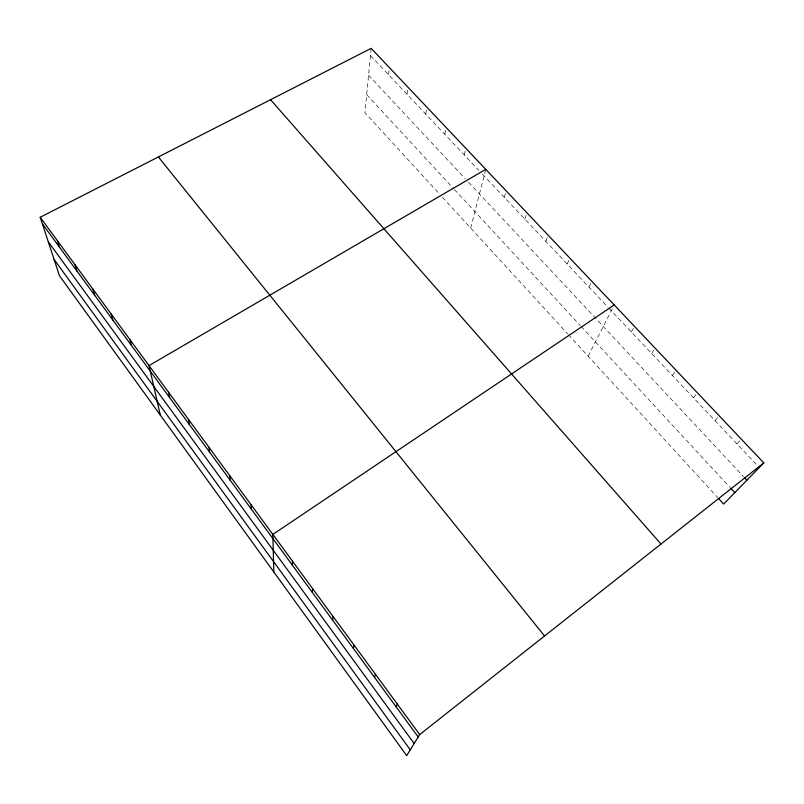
<?xml version="1.0" encoding="UTF-8"?>
<svg xmlns="http://www.w3.org/2000/svg" width="804" height="804" viewBox="0 0 804 804"><rect width="100%" height="100%" fill="white"/><g stroke="black" fill="none" stroke-linecap="round" stroke-linejoin="round"><path stroke-width="0.6" stroke-dasharray="4.02 3.01" d="M371.157 48.361L364.946 112.691L439.155 193.653M388.553 74.702L389.397 67.616M406.975 94.209L407.97 87.224M425.718 114.088L426.884 107.193M444.823 134.318L446.15 127.534M464.27 154.931L465.777 148.248M470.682 228.055L485.777 169.363M504.289 197.332L506.158 190.88M524.861 219.14L526.942 212.819M545.846 241.371L548.117 235.18M567.232 264.034L569.714 257.983M589.041 287.149L591.744 281.239M588.156 356.212L612.266 308.796M631.301 331.931L634.436 326.313M651.672 353.519L655.019 348.042M672.415 375.498L675.983 370.172M693.54 397.879L697.329 392.714M715.047 420.673L719.077 415.668M736.946 443.888L741.228 439.054M370.463 55.536L478.923 170.458M482.37 174.106L607.864 307.098M608.718 308.002L757.549 465.717M368.564 75.234L465.174 178.649M468.541 182.247L743.569 476.661M366.684 94.651L453.546 188.548M454.381 189.453L580.277 325.56M581.121 326.474L729.771 487.184M442.431 197.231L567.674 333.871M568.498 334.765L717.721 497.575"/><path stroke-width="1.21" d="M292.445 565.282L292.535 561.252M312.334 592.427L312.635 588.639M332.625 620.145L333.147 616.608M353.348 648.436L354.092 645.16M374.513 677.33L375.488 674.325M396.121 706.837L397.347 704.123M763.8 462.883L419.688 734.575L406.693 755.639L59.486 275.762L40.2 217.261L371.157 48.361L763.8 462.883L723.66 504.048L718.565 498.5M614.216 304.957L272.857 534.419L273.802 571.976M485.777 169.363L149.021 365.599L160.308 415.115M744.404 477.546L746.896 480.219M730.615 488.088L734.806 492.621M270.546 99.706L661.009 544.047M158.368 156.951L544.549 635.994M40.2 217.261L419.688 734.575M42.371 223.834L418.201 736.987M48.3 241.823L414.171 743.519M54.109 259.461L410.271 749.851M57.406 240.718L59.446 247.15M74.973 264.667L76.872 270.948M92.912 289.108L94.661 295.229M111.213 314.073L112.821 320.022M129.916 339.559L131.353 345.338M168.538 392.211L169.634 397.608M188.478 419.397L189.402 424.592M208.869 447.195L209.603 452.17M229.723 475.616L230.256 480.36M251.039 504.681L251.371 509.193"/></g></svg>
